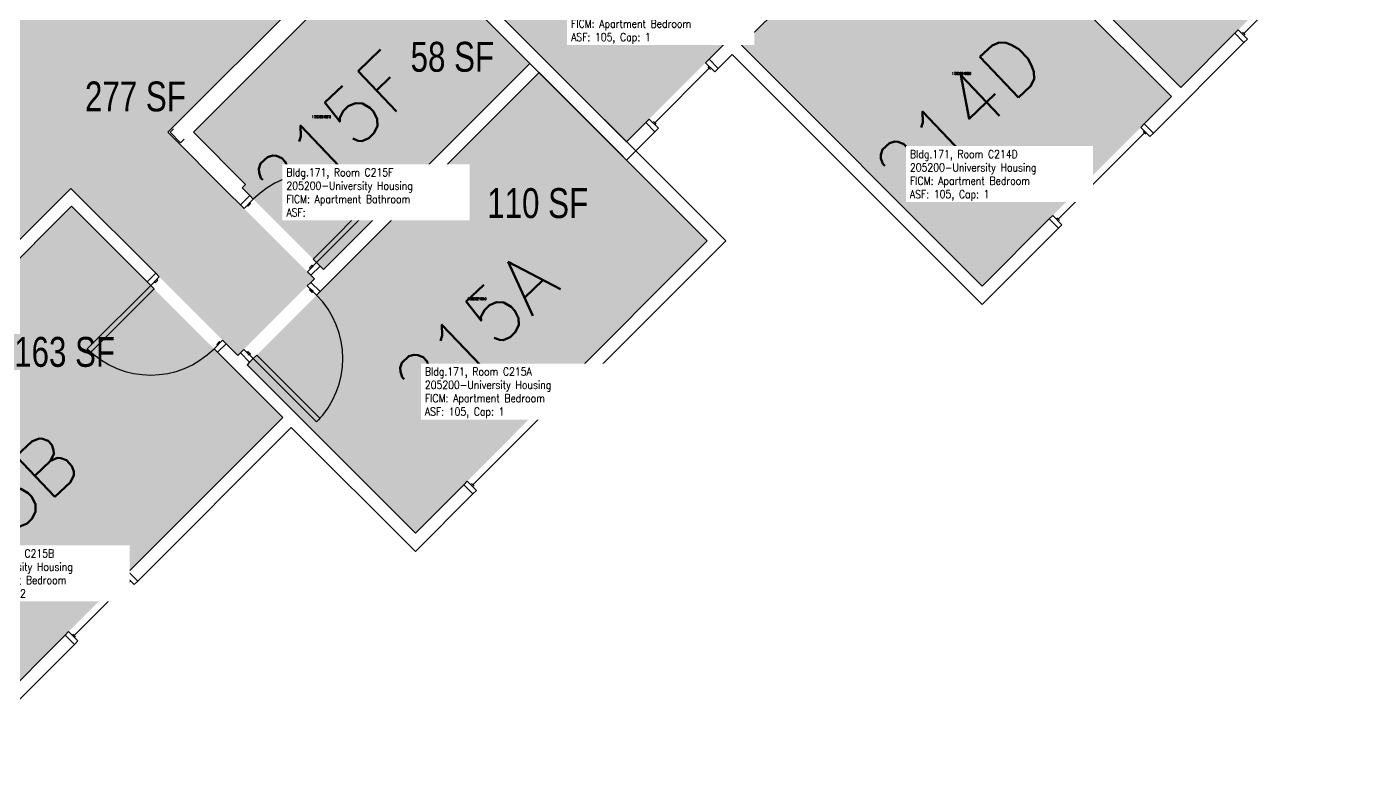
# Model space of a CAD drawing. Header units: inches. Extents: x 56 to 3925, y -1092 to 1472.
# Drawn here: x 1281 to 1821, y -1092 to -789 of the extents above; entities that cross this region are included whole.
import ezdxf
from ezdxf.enums import TextEntityAlignment as Align

# ---------------------------------------------------------------- set-up
doc = ezdxf.new("R2010")
doc.units = ezdxf.units.IN
doc.header["$LTSCALE"] = 48
doc.header["$MEASUREMENT"] = 0
for name, color, linetype in [('A-DOOR', 2, 'Continuous'), ('A-GLAZ', 1, 'Continuous'), ('A-IDEN-RNUM', 7, 'Continuous'), ('A-IDEN-SNUM', 4, 'Continuous'), ('A-IDEN-VNUM', 4, 'Continuous'), ('A-WALL', 5, 'Continuous'), ('AREA-TEXT', 3, 'Continuous'), ('Rooms-Category-Color', 7, 'Continuous'), ('Rooms-College-Color', 7, 'Continuous'), ('Rooms-Department-Color', 7, 'Continuous'), ('Rooms-Division-Color', 7, 'Continuous'), ('Rooms-Information', 7, 'Continuous')]:
    doc.layers.add(name, color=color, linetype=linetype)
doc.styles.add('AREA', font='arial.ttf', dxfattribs={"width": 0.75, "height": 12})
doc.styles.add('ROOMSNUMBER', font='txt.shx', dxfattribs={"height": 0.03})
doc.styles.add('ROOMVNUMBER', font='simplex.shx', dxfattribs={"width": 0.85})

msp = doc.modelspace()

# ---------------------------------------------------------------- hatches: boundary and pattern name
at = {"layer": 'Rooms-Category-Color', "true_color": 0x728ef3}
for points in [[(1820.88, -737.56), (1744.77, -813.66), (1648.08, -716.96), (1724.18, -640.86)], [(1433.2, -746.57), (1522.12, -835.49), (1606.09, -751.52), (1517.17, -662.6)], [(1096.53, -885.08), (1182.26, -970.8), (1298.84, -854.22), (1365.94, -921.32), (1396.7, -890.56), (1337.84, -831.7), (1404.57, -764.96), (1359.84, -720.23), (1298.24, -781.84), (1257.14, -740.74), (1252.01, -745.87), (1176.79, -670.65), (1146.03, -701.41), (1213.12, -768.49)], [(1741.06, -817.37), (1664.96, -893.47), (1568.26, -796.78), (1644.36, -720.68)], [(1440.43, -761.23), (1483.23, -804.03), (1400.41, -886.85), (1367.62, -854.05), (1369.04, -852.64), (1348.09, -831.7), (1406.87, -772.92), (1417.81, -783.85)], [(1486.93, -807.72), (1554.55, -875.34), (1437.26, -992.63), (1369.64, -925.02)], [(1299.11, -861.38), (1383.96, -946.23), (1245.37, -1084.82), (1160.51, -999.97)]]:
    msp.add_hatch(color=171, dxfattribs=at).paths.add_polyline_path(points)
at = {"layer": 'Rooms-College-Color', "true_color": 0xadadad}
for points in [[(1820.88, -737.56), (1744.77, -813.66), (1648.08, -716.96), (1724.18, -640.86)], [(1433.2, -746.57), (1522.12, -835.49), (1606.09, -751.52), (1517.17, -662.6)], [(1096.53, -885.08), (1182.26, -970.8), (1298.84, -854.22), (1365.94, -921.32), (1396.7, -890.56), (1337.84, -831.7), (1404.57, -764.96), (1359.84, -720.23), (1298.24, -781.84), (1257.14, -740.74), (1252.01, -745.87), (1176.79, -670.65), (1146.03, -701.41), (1213.12, -768.49)], [(1741.06, -817.37), (1664.96, -893.47), (1568.26, -796.78), (1644.36, -720.68)], [(1440.43, -761.23), (1483.23, -804.03), (1400.41, -886.85), (1367.62, -854.05), (1369.04, -852.64), (1348.09, -831.7), (1406.87, -772.92), (1417.81, -783.85)], [(1486.93, -807.72), (1554.55, -875.34), (1437.26, -992.63), (1369.64, -925.02)], [(1299.11, -861.38), (1383.96, -946.23), (1245.37, -1084.82), (1160.51, -999.97)]]:
    msp.add_hatch(color=253, dxfattribs=at).paths.add_polyline_path(points)
at = {"layer": 'Rooms-Department-Color', "true_color": 0x604aed}
for points in [[(1820.88, -737.56), (1744.77, -813.66), (1648.08, -716.96), (1724.18, -640.86)], [(1433.2, -746.57), (1522.12, -835.49), (1606.09, -751.52), (1517.17, -662.6)], [(1096.53, -885.08), (1182.26, -970.8), (1298.84, -854.22), (1365.94, -921.32), (1396.7, -890.56), (1337.84, -831.7), (1404.57, -764.96), (1359.84, -720.23), (1298.24, -781.84), (1257.14, -740.74), (1252.01, -745.87), (1176.79, -670.65), (1146.03, -701.41), (1213.12, -768.49)], [(1741.06, -817.37), (1664.96, -893.47), (1568.26, -796.78), (1644.36, -720.68)], [(1440.43, -761.23), (1483.23, -804.03), (1400.41, -886.85), (1367.62, -854.05), (1369.04, -852.64), (1348.09, -831.7), (1406.87, -772.92), (1417.81, -783.85)], [(1486.93, -807.72), (1554.55, -875.34), (1437.26, -992.63), (1369.64, -925.02)], [(1299.11, -861.38), (1383.96, -946.23), (1245.37, -1084.82), (1160.51, -999.97)]]:
    msp.add_hatch(color=173, dxfattribs=at).paths.add_polyline_path(points)
at = {"layer": 'Rooms-Division-Color', "true_color": 0x604aed}
for points in [[(1820.88, -737.56), (1744.77, -813.66), (1648.08, -716.96), (1724.18, -640.86)], [(1433.2, -746.57), (1522.12, -835.49), (1606.09, -751.52), (1517.17, -662.6)], [(1096.53, -885.08), (1182.26, -970.8), (1298.84, -854.22), (1365.94, -921.32), (1396.7, -890.56), (1337.84, -831.7), (1404.57, -764.96), (1359.84, -720.23), (1298.24, -781.84), (1257.14, -740.74), (1252.01, -745.87), (1176.79, -670.65), (1146.03, -701.41), (1213.12, -768.49)], [(1741.06, -817.37), (1664.96, -893.47), (1568.26, -796.78), (1644.36, -720.68)], [(1440.43, -761.23), (1483.23, -804.03), (1400.41, -886.85), (1367.62, -854.05), (1369.04, -852.64), (1348.09, -831.7), (1406.87, -772.92), (1417.81, -783.85)], [(1486.93, -807.72), (1554.55, -875.34), (1437.26, -992.63), (1369.64, -925.02)], [(1299.11, -861.38), (1383.96, -946.23), (1245.37, -1084.82), (1160.51, -999.97)]]:
    msp.add_hatch(color=173, dxfattribs=at).paths.add_polyline_path(points)

# ---------------------------------------------------------------- linework, layer by layer
at = {"layer": 'A-DOOR'}
for points in [[(1368.42, -862.27), (1367, -860.86), (1370.71, -857.15), (1372.13, -858.56)], [(1397.58, -884.02), (1396.17, -882.6), (1421.63, -857.15), (1423.04, -858.56)], [(1369.65, -861.04), (1370.01, -861.39), (1371.07, -860.33), (1370.71, -859.98)], [(1393.87, -887.73), (1395.29, -889.14), (1399, -885.43), (1397.58, -884.02)], [(1395.11, -886.49), (1394.76, -886.14), (1395.82, -885.08), (1396.17, -885.43)], [(1334.37, -889.75), (1332.96, -888.33), (1329.51, -891.78), (1330.92, -893.19)], [(1330.92, -893.19), (1332.34, -894.61), (1306.88, -920.06), (1305.47, -918.65)], [(1333.4, -890.72), (1333.75, -891.07), (1332.69, -892.13), (1332.34, -891.78)], [(1393.85, -893.41), (1395.27, -891.99), (1398.98, -895.7), (1397.56, -897.12)], [(1395.09, -894.64), (1394.74, -895), (1395.8, -896.06), (1396.15, -895.7)], [(1359.83, -915.2), (1361.24, -916.62), (1357.79, -920.06), (1356.38, -918.65)], [(1358.85, -916.17), (1358.5, -915.82), (1357.44, -916.88), (1357.79, -917.24)], [(1368.4, -918.86), (1366.98, -920.28), (1370.69, -923.99), (1372.11, -922.57)], [(1369.63, -920.1), (1369.99, -919.75), (1371.05, -920.81), (1370.69, -921.16)], [(1372.11, -922.57), (1373.52, -921.16), (1398.98, -946.62), (1397.56, -948.03)]]:
    msp.add_lwpolyline(points, close=True, dxfattribs=at)
for centre, start, end in [((1397.58, -884.02), 45, 135), ((1372.11, -922.57), 315, 45), ((1330.92, -893.19), 225, 315)]:
    msp.add_arc(centre, 36, start, end, dxfattribs=at)
at = {"layer": 'A-GLAZ'}
for p, q in [((1804.74, -757.4), (1770.1, -792.05)), ((1769.57, -791.52), (1770.63, -792.58)), ((1555.36, -805.97), (1533.44, -827.89)), ((1554.83, -805.44), (1555.89, -806.5)), ((1532.91, -827.36), (1533.97, -828.42)), ((1730.2, -831.95), (1695.55, -866.6)), ((1729.67, -831.42), (1730.73, -832.48)), ((1695.02, -866.07), (1696.08, -867.13)), ((1494.96, -938.67), (1460.32, -973.31)), ((1495.49, -939.2), (1494.43, -938.14)), ((1460.85, -973.84), (1459.79, -972.78)), ((1322.09, -1011.81), (1300.17, -1033.73)), ((1322.62, -1012.34), (1321.56, -1011.28)), ((1300.7, -1034.26), (1299.64, -1033.2))]:
    msp.add_line(p, q, dxfattribs=at)
for points in [[(1771.6, -794.26), (1770.18, -795.67), (1766.47, -791.96), (1767.89, -790.55)], [(1557.57, -807.47), (1558.99, -806.05), (1555.27, -802.34), (1553.86, -803.76)], [(1534.94, -830.1), (1533.53, -831.51), (1529.82, -827.8), (1531.23, -826.38)], [(1732.41, -833.45), (1733.82, -832.04), (1730.11, -828.32), (1728.7, -829.74)], [(1697.05, -868.81), (1695.64, -870.22), (1691.93, -866.51), (1693.34, -865.09)], [(1493.46, -936.46), (1494.88, -935.04), (1498.59, -938.75), (1497.17, -940.17)], [(1458.11, -971.81), (1456.69, -973.23), (1460.4, -976.94), (1461.82, -975.52)], [(1320.59, -1009.6), (1322, -1008.19), (1325.71, -1011.9), (1324.3, -1013.32)], [(1297.96, -1032.23), (1296.54, -1033.65), (1300.26, -1037.36), (1301.67, -1035.94)]]:
    msp.add_lwpolyline(points, close=True, dxfattribs=at)
at = {"layer": 'A-WALL'}
for p, q in [((1648.08, -716.96), (1744.77, -813.66)), ((1741.06, -817.37), (1644.36, -720.68)), ((1429.49, -742.86), (1561.99, -875.35)), ((1522.12, -842.92), (1425.78, -746.57)), ((1433.2, -746.57), (1522.12, -835.49)), ((1616.35, -748.69), (1568.26, -796.78)), ((1561.28, -796.34), (1606.09, -751.52)), ((1337.84, -831.7), (1404.57, -764.96)), ((1483.23, -804.03), (1440.43, -761.23)), ((1406.87, -772.92), (1348.09, -831.7)), ((1744.77, -813.66), (1766.47, -791.96)), ((1766.47, -791.96), (1770.18, -795.67)), ((1555.27, -802.34), (1561.28, -796.34)), ((1568.26, -796.78), (1664.96, -893.47)), ((1770.18, -795.67), (1733.82, -832.04)), ((1400.41, -886.85), (1483.23, -804.03)), ((1558.99, -806.05), (1555.27, -802.34)), ((1564.55, -800.49), (1558.99, -806.05)), ((1664.96, -900.9), (1564.55, -800.49)), ((1486.95, -807.74), (1398.98, -895.7)), ((1554.56, -875.35), (1486.95, -807.74)), ((1730.11, -828.32), (1741.06, -817.37)), ((1340.14, -830.28), (1338.72, -831.7)), ((1522.12, -835.49), (1529.82, -827.8)), ((1529.82, -827.8), (1533.53, -831.51)), ((1733.82, -832.04), (1730.11, -828.32)), ((1362.23, -856.09), (1337.84, -831.7)), ((1338.72, -831.7), (1342.96, -835.93)), ((1342.96, -835.93), (1344.37, -834.52)), ((1348.09, -831.7), (1369.04, -852.64)), ((1533.53, -831.51), (1522.12, -842.92)), ((1369.04, -852.64), (1367.62, -854.05)), ((1182.26, -970.8), (1298.84, -854.22)), ((1298.84, -854.22), (1332.96, -888.33)), ((1367, -860.86), (1362.23, -856.09)), ((1370.71, -857.15), (1367, -860.86)), ((1367.62, -854.05), (1370.71, -857.15)), ((1299.11, -861.38), (1160.51, -999.97)), ((1329.51, -891.78), (1299.11, -861.38)), ((1664.96, -893.47), (1691.93, -866.51)), ((1691.93, -866.51), (1695.64, -870.22)), ((1695.64, -870.22), (1664.96, -900.9)), ((1494.88, -935.04), (1554.56, -875.35)), ((1561.99, -875.35), (1498.59, -938.75)), ((1332.96, -888.33), (1329.51, -891.78)), ((1395.29, -889.14), (1399, -885.43)), ((1396.7, -890.56), (1395.29, -889.14)), ((1399, -885.43), (1400.41, -886.85)), ((1395.27, -891.99), (1396.7, -890.56)), ((1398.98, -895.7), (1395.27, -891.99)), ((1357.79, -920.06), (1361.24, -916.62)), ((1361.24, -916.62), (1365.94, -921.32)), ((1383.96, -946.23), (1357.79, -920.06)), ((1365.94, -921.32), (1366.98, -920.28)), ((1366.98, -920.28), (1370.69, -923.99)), ((1370.69, -923.99), (1369.65, -925.03)), ((1369.65, -925.03), (1390.69, -946.07)), ((1498.59, -938.75), (1494.88, -935.04)), ((1322, -1008.19), (1383.96, -946.23)), ((1390.69, -946.07), (1437.27, -992.65)), ((1387.41, -950.21), (1325.71, -1011.9)), ((1437.27, -1000.07), (1387.41, -950.21)), ((1437.27, -992.65), (1456.69, -973.23)), ((1456.69, -973.23), (1460.4, -976.94)), ((1460.4, -976.94), (1437.27, -1000.07)), ((1325.71, -1011.9), (1322, -1008.19)), ((1245.37, -1084.82), (1296.54, -1033.65)), ((1296.54, -1033.65), (1300.26, -1037.36)), ((1300.26, -1037.36), (1245.37, -1092.25))]:
    msp.add_line(p, q, dxfattribs=at)

# ---------------------------------------------------------------- texts
at = {"layer": 'A-IDEN-RNUM', "style": 'ROOMSNUMBER', "width": 0.85}
for s, p in [('0214-D0', (1656.71, -808.62)), ('0215-F0', (1399.51, -826.01)), ('0215-A0', (1461.99, -899.07))]:
    msp.add_text(s, height=1, dxfattribs=at).set_placement(p, align=Align.CENTER)
at = {"layer": 'A-IDEN-SNUM', "style": 'ROOMSNUMBER', "width": 0.85}
for s, p in [('1710C214D0', (1656.71, -808.62)), ('1710C215F0', (1399.51, -826.01)), ('1710C215A0', (1461.99, -899.07))]:
    msp.add_text(s, height=1, dxfattribs=at).set_placement(p, align=Align.CENTER)
at = {"layer": 'A-IDEN-VNUM', "style": 'ROOMVNUMBER'}
for s, p in [('214E', (1518.88, -762.52)), ('215F', (1404.51, -831.86)), ('214D', (1655.41, -825.23)), ('215A', (1461.29, -911.8)), ('215B', (1268.26, -985.59))]:
    msp.add_text(s, height=22.5, rotation=43.5406, dxfattribs=at).set_placement(p, align=Align.MIDDLE_CENTER)
at = {"layer": 'AREA-TEXT', "style": 'AREA', "width": 0.75}
for s, p in [('58 SF', (1452.13, -801.39)), ('277 SF', (1324.78, -817.31)), ('110 SF', (1486.42, -860.14)), ('163 SF', (1296.35, -919.88))]:
    msp.add_text(s, height=12, dxfattribs=at).set_placement(p, align=Align.MIDDLE_CENTER)

# ---------------------------------------------------------------- next in the draw order: texts
at = {"layer": 'Rooms-Information', "char_height": 3.2143, "width": 72, "attachment_point": 7, "style": 'ROOMVNUMBER', "bg_fill": 3, "box_fill_scale": 1.5, "bg_fill_color": 256, "bg_fill_true_color": 13158600, "bg_fill_transparency": 0}
for s, insert in [('Bldg.171, Room C214E^M^J205200-University Housing^M^JFICM: Apartment Bedroom^M^JASF: 105, Cap: 1', (1499.84, -796.14)), ('Bldg.171, Room C214D^M^J205200-University Housing^M^JFICM: Apartment Bedroom^M^JASF: 105, Cap: 1', (1635.97, -859.22)), ('Bldg.171, Room C215F^M^J205200-University Housing^M^JFICM: Apartment Bathroom^M^JASF: ', (1385.46, -865.48)), ('Bldg.171, Room C215A^M^J205200-University Housing^M^JFICM: Apartment Bedroom^M^JASF: 105, Cap: 1', (1441.08, -946.53)), ('Bldg.171, Room C215B^M^J205200-University Housing^M^JFICM: Apartment Bedroom^M^JASF: 163, Cap: 2', (1248.83, -1019.57))]:
    msp.add_mtext(s, dxfattribs=dict(at, insert=insert))

doc.saveas('drawing.dxf')
